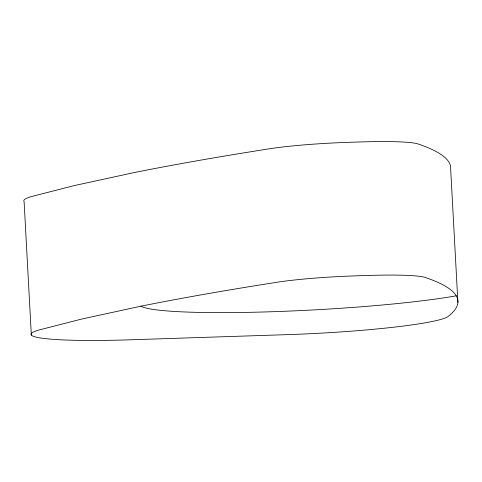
<?xml version="1.0" encoding="UTF-8"?>
<svg xmlns="http://www.w3.org/2000/svg" width="482" height="482" viewBox="0 0 482 482"><rect width="100%" height="100%" fill="white"/><g stroke="black" fill="none" stroke-linecap="round" stroke-linejoin="round"><path stroke-width="0.72" d="M141.027 306.166L81.44 319.12L39.452 329.875A130.664 11.158 -3.1 0 0 134.737 339.647L283.362 334.767A130.664 11.158 -3.1 0 0 448.103 316.463A1420.105 121.301 -3.1 0 0 425.154 277.451A78.518 6.706 -3.1 0 0 380.937 275.144A143.931 12.297 -3.1 0 0 340.967 276.457A78.518 6.706 -3.1 0 0 276.523 282.325A1420.105 121.301 -3.1 0 0 141.027 306.166A173.839 14.852 -3.1 0 0 272.071 311.727A173.839 14.852 -3.1 0 0 456.243 295.815M457.9 302.473L450.67 168.959A1420.105 121.301 -3.1 0 0 417.924 143.931A78.518 6.706 -3.1 0 0 373.707 141.63A143.931 12.297 -3.1 0 0 333.737 142.937A78.518 6.706 -3.1 0 0 269.293 148.811A1420.105 121.301 -3.1 0 0 133.797 172.646L74.21 185.606L32.222 196.355A130.664 11.158 -3.1 0 0 24.1 201.53L31.33 335.044"/></g></svg>
